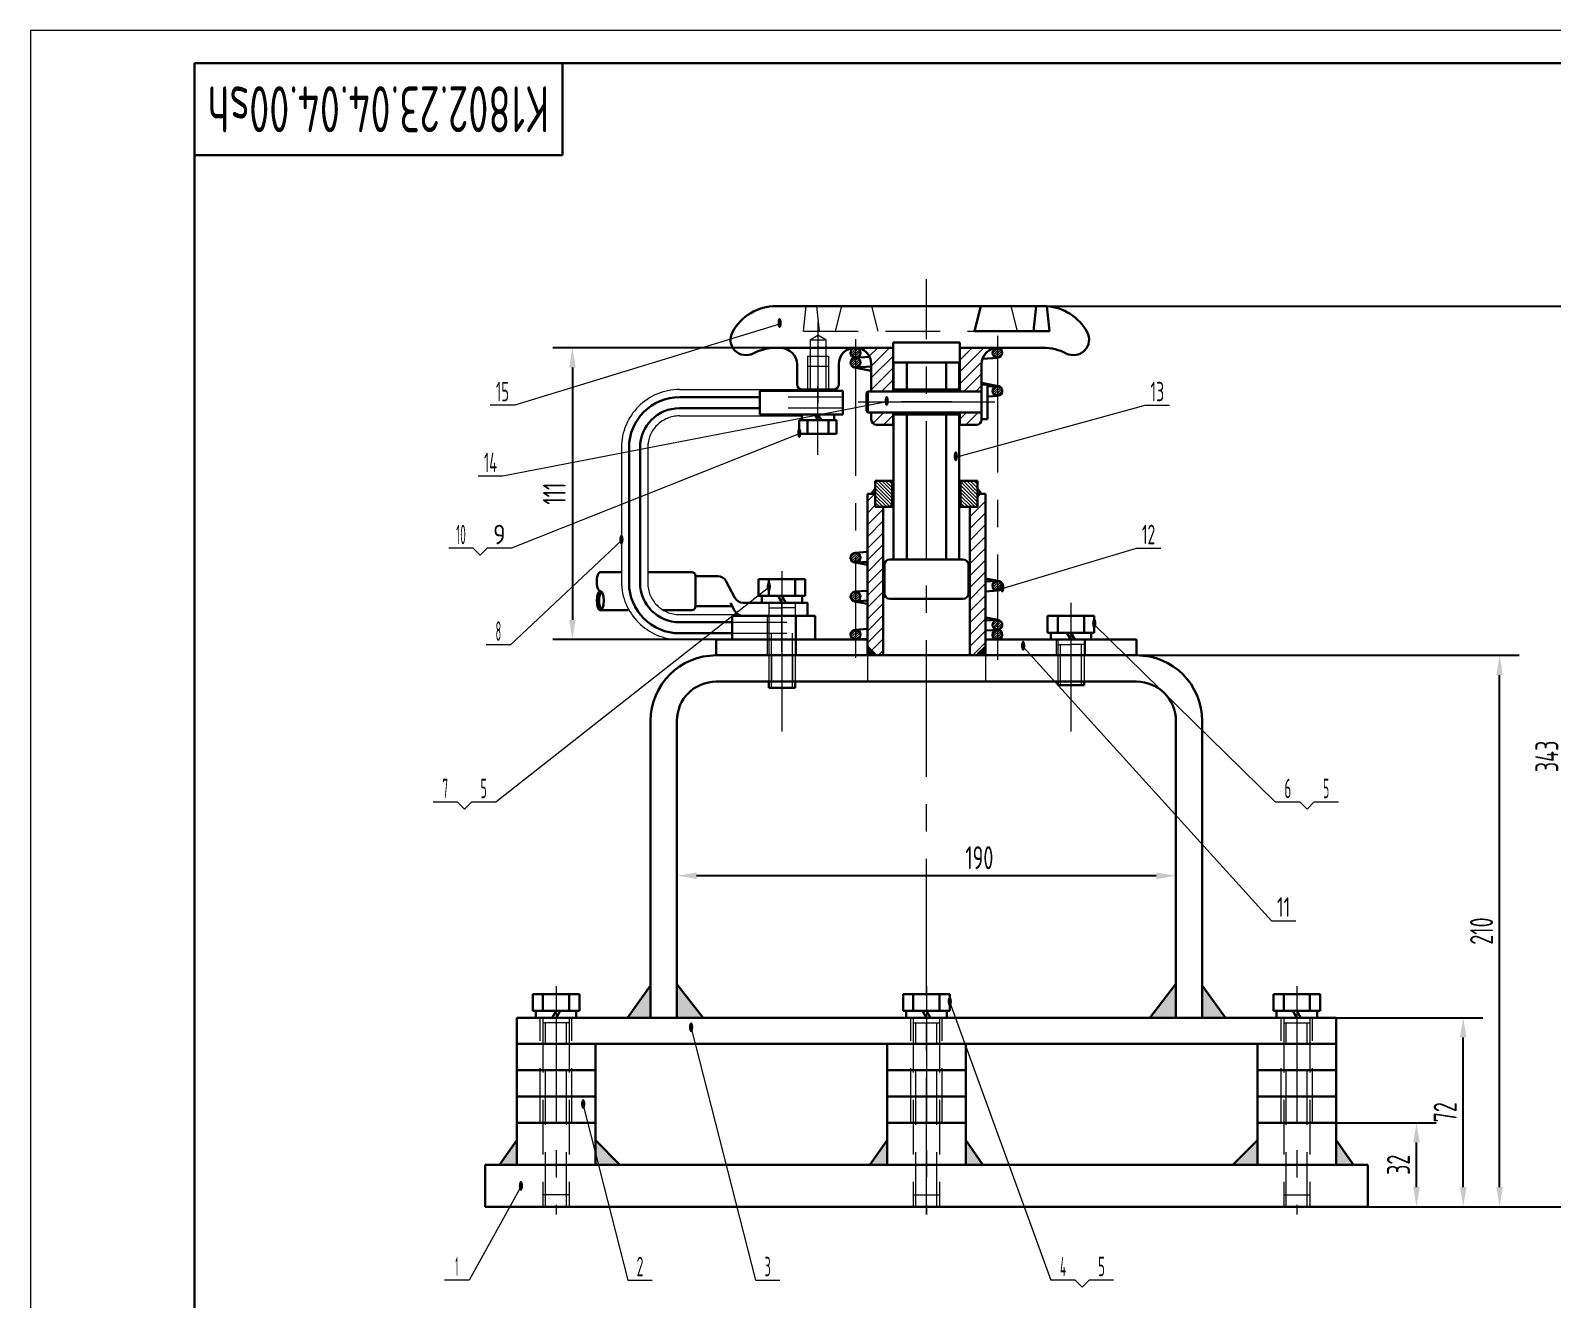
# Model space of a CAD drawing. Header units: millimetres. Extents: x 0 to 1050, y 0 to 742.
# Drawn here: x 0 to 579, y 259 to 742 of the extents above; entities that cross this region are included whole.
import ezdxf
from ezdxf.enums import TextEntityAlignment as Align

# ---------------------------------------------------------------- set-up
doc = ezdxf.new("R2010")
doc.units = ezdxf.units.MM
doc.header["$LTSCALE"] = 25
for name, pattern in [('F', [0.75, 0.5, -0.25]), ('G', [2, 1.25, -0.25, 0.25, -0.25]), ('K', [2.5, 1.25, -0.25, 0.25, -0.25, 0.25, -0.25])]:
    doc.linetypes.add(name, pattern=pattern)
doc.layers.get('0').update_dxf_attribs({"lineweight": 30})
doc.layers.get('Defpoints').update_dxf_attribs({"lineweight": 30})
for name, color, linetype, lineweight in [('01', 7, 'Continuous', 30), ('02', 1, 'Continuous', 13), ('04', 2, 'F', 13), ('05', 4, 'G', 13), ('07', 6, 'K', 13), ('08', 1, 'Continuous', 13), ('11', 3, 'Continuous', 13)]:
    doc.layers.add(name, color=color, linetype=linetype, lineweight=lineweight)
doc.styles.get("Standard").update_dxf_attribs({"font": 'isocp', "width": 0.707, "bigfont": 'intecad.shx'})
doc.dimstyles.new('INTE', dxfattribs={"dimscale": 2.5, "dimtxt": 3.5, "dimasz": 3, "dimexe": 3, "dimexo": 0, "dimgap": 1, "dimtad": 1, "dimdec": 1, "dimdsep": 46, "dimtxsty": 'Standard', "dimcen": 0, "dimclrd": 1, "dimclre": 1, "dimclrt": 3, "dimaunit": 1, "dimadec": 0, "dimazin": 0, "dimtfac": 1, "dimtdec": 1, "dimtmove": 0, "dimatfit": 0, "dimfxl": 0, "dimarcsym": 0})
pattern_1 = [(45, (1407.6968, 81.3202), (-0.4490128, 0.4490128), [])]
pattern_2 = [(45, (1407.6968, 80.9202), (-0.4490128, 0.4490128), [])]

# ---------------------------------------------------------------- blocks, each defined once
blk = doc.blocks.new('*U8')
at = {"layer": '01'}
for p, q in [((-7.7, 2.6), (-7.7, 0)), ((0, 2.6), (-7.7, 2.6)), ((-7.7, 0), (0, 0)), ((0, 0), (-1.5, 2.6)), ((0, 2.6), (1.5, 0)), ((0, 2.6), (7.7, 2.6)), ((7.7, 0), (0, 0)), ((7.7, 2.6), (7.7, 0))]:
    blk.add_line(p, q, dxfattribs=at)
at = {"layer": '05'}
blk.add_line((0, 4.7), (0, -2.1), dxfattribs=at)
blk = doc.blocks.new('*D9')
at = {"layer": '08', "color": 1, "lineweight": -2, "ltscale": 1.666667}
for p, q in [((371.06, 637.53), (591.67, 637.53)), ((584.17, 302.03), (584.17, 630.03)), ((509.1, 294.53), (591.67, 294.53))]:
    blk.add_line(p, q, dxfattribs=at)
at = {"layer": '08', "color": 1, "ltscale": 1.666667}
for points in [[(582.92, 630.03), (585.42, 630.03), (584.17, 637.53)], [(582.92, 302.03), (585.42, 302.03), (584.17, 294.53)]]:
    blk.add_solid(points, dxfattribs=at)
at = {"layer": 'Defpoints', "color": 0, "ltscale": 1.666667}
for p in [(371.06, 637.53), (584.17, 637.53), (509.1, 294.53)]:
    blk.add_point(p, dxfattribs=at)
at = {"layer": '08', "color": 3, "ltscale": 1.666667, "insert": (577.29, 466.03), "char_height": 8.75, "attachment_point": 5, "rotation": 90}
blk.add_mtext('343', dxfattribs=at)
blk = doc.blocks.new('*U1')
at = {"layer": '01'}
for p, q in [((-7.7, 2.6), (-7.7, 0)), ((0, 2.6), (-7.7, 2.6)), ((-7.7, 0), (0, 0)), ((0, 0), (-1.5, 2.6)), ((0, 2.6), (1.5, 0)), ((0, 2.6), (7.7, 2.6)), ((7.7, 0), (0, 0)), ((7.7, 2.6), (7.7, 0))]:
    blk.add_line(p, q, dxfattribs=at)
at = {"layer": '05'}
blk.add_line((0, 4.7), (0, -2.1), dxfattribs=at)
blk = doc.blocks.new('*D12')
at = {"layer": '08', "color": 1, "lineweight": -2, "ltscale": 1.666667}
for p, q in [((497.1, 326.53), (535.17, 326.53)), ((527.67, 302.03), (527.67, 319.03)), ((509.1, 294.53), (535.17, 294.53))]:
    blk.add_line(p, q, dxfattribs=at)
at = {"layer": '08', "color": 1, "ltscale": 1.666667}
for points in [[(526.42, 319.03), (528.92, 319.03), (527.67, 326.53)], [(526.42, 302.03), (528.92, 302.03), (527.67, 294.53)]]:
    blk.add_solid(points, dxfattribs=at)
at = {"layer": 'Defpoints', "color": 0, "ltscale": 1.666667}
for p in [(497.1, 326.53), (527.67, 326.53), (509.1, 294.53)]:
    blk.add_point(p, dxfattribs=at)
at = {"layer": '08', "color": 3, "ltscale": 1.666667, "insert": (520.79, 310.53), "char_height": 8.75, "attachment_point": 5, "rotation": 90}
blk.add_mtext('32', dxfattribs=at)
blk = doc.blocks.new('*D13')
at = {"layer": '08', "color": 1, "lineweight": -2, "ltscale": 1.666667}
for p, q in [((497.1, 366.53), (552.96, 366.53)), ((545.46, 302.03), (545.46, 359.03)), ((509.1, 294.53), (552.96, 294.53))]:
    blk.add_line(p, q, dxfattribs=at)
at = {"layer": '08', "color": 1, "ltscale": 1.666667}
for points in [[(544.21, 359.03), (546.71, 359.03), (545.46, 366.53)], [(544.21, 302.03), (546.71, 302.03), (545.46, 294.53)]]:
    blk.add_solid(points, dxfattribs=at)
at = {"layer": 'Defpoints', "color": 0, "ltscale": 1.666667}
for p in [(497.1, 366.53), (545.46, 366.53), (509.1, 294.53)]:
    blk.add_point(p, dxfattribs=at)
at = {"layer": '08', "color": 3, "ltscale": 1.666667, "insert": (538.58, 330.53), "char_height": 8.75, "attachment_point": 5, "rotation": 90}
blk.add_mtext('72', dxfattribs=at)
blk = doc.blocks.new('*D14')
at = {"layer": '08', "color": 1, "lineweight": -2, "ltscale": 1.666667}
for p, q in [((421.1, 504.53), (566.81, 504.53)), ((559.31, 302.03), (559.31, 497.03)), ((509.1, 294.53), (566.81, 294.53))]:
    blk.add_line(p, q, dxfattribs=at)
at = {"layer": '08', "color": 1, "ltscale": 1.666667}
for points in [[(558.06, 497.03), (560.56, 497.03), (559.31, 504.53)], [(558.06, 302.03), (560.56, 302.03), (559.31, 294.53)]]:
    blk.add_solid(points, dxfattribs=at)
at = {"layer": 'Defpoints', "color": 0, "ltscale": 1.666667}
for p in [(421.1, 504.53), (559.31, 504.53), (509.1, 294.53)]:
    blk.add_point(p, dxfattribs=at)
at = {"layer": '08', "color": 3, "ltscale": 1.666667, "insert": (552.44, 399.53), "char_height": 8.75, "attachment_point": 5, "rotation": 90}
blk.add_mtext('210', dxfattribs=at)
blk = doc.blocks.new('*D16')
at = {"layer": '08', "color": 1, "lineweight": -2, "ltscale": 1.666667}
for p, q in [((246.1, 433.75), (246.1, 413.08)), ((436.1, 433.75), (436.1, 413.08)), ((428.6, 420.58), (253.6, 420.58))]:
    blk.add_line(p, q, dxfattribs=at)
at = {"layer": '08', "color": 1, "ltscale": 1.666667}
for points in [[(253.6, 421.83), (253.6, 419.33), (246.1, 420.58)], [(428.6, 421.83), (428.6, 419.33), (436.1, 420.58)]]:
    blk.add_solid(points, dxfattribs=at)
at = {"layer": 'Defpoints', "color": 0, "ltscale": 1.666667}
for p in [(246.1, 433.75), (436.1, 433.75), (246.1, 420.58)]:
    blk.add_point(p, dxfattribs=at)
at = {"layer": '08', "color": 3, "ltscale": 1.666667, "insert": (361.24, 427.45), "char_height": 8.75, "attachment_point": 5}
blk.add_mtext('190', dxfattribs=at)
blk = doc.blocks.new('*D17')
at = {"layer": '08', "color": 1, "lineweight": -2, "ltscale": 1.666667}
for p, q in [((308.1, 621.63), (198.82, 621.63)), ((206.32, 614.13), (206.32, 518.03)), ((267.1, 510.53), (198.82, 510.53))]:
    blk.add_line(p, q, dxfattribs=at)
at = {"layer": '08', "color": 1, "ltscale": 1.666667}
for points in [[(205.07, 614.13), (207.57, 614.13), (206.32, 621.63)], [(205.07, 518.03), (207.57, 518.03), (206.32, 510.53)]]:
    blk.add_solid(points, dxfattribs=at)
at = {"layer": 'Defpoints', "color": 0, "ltscale": 1.666667}
for p in [(308.1, 621.63), (206.32, 510.53), (267.1, 510.53)]:
    blk.add_point(p, dxfattribs=at)
at = {"layer": '08', "color": 3, "ltscale": 1.666667, "insert": (199.45, 566.08), "char_height": 8.75, "attachment_point": 5, "rotation": 90}
blk.add_mtext('111', dxfattribs=at)
blk = doc.blocks.new('*U30', base_point=(251.96, 168.31))
at = {"layer": '01'}
for p, q in [((251.96, 168.31), (251.96, 182.31)), ((195.96, 168.31), (251.96, 168.31))]:
    blk.add_line(p, q, dxfattribs=at)
blk = doc.blocks.new('*U31')
at = {"layer": '01'}
for points in [[(415, 292), (25, 292)], [(25, 292), (25, 5)]]:
    blk.add_lwpolyline(points, dxfattribs=at)
at = {"layer": '02'}
for points in [[(420, 297), (0, 297)], [(0, 297), (0, 0)]]:
    blk.add_lwpolyline(points, dxfattribs=at)

msp = doc.modelspace()

# ---------------------------------------------------------------- hatches: boundary and pattern name
at = {"layer": '01', "ltscale": 1.666667}
for points in [[(321.6046, 568.0297), (320.1046, 566.0297), (321.6046, 566.0297)], [(360.6046, 568.0297), (362.1046, 566.0297), (360.6046, 566.0297)], [(318.6046, 507.9297), (318.6046, 504.9297), (321.6046, 504.9297)], [(318.6046, 507.9297), (318.6046, 504.9297), (321.6046, 504.9297)], [(363.6046, 507.9297), (363.6046, 504.9297), (360.6046, 504.9297)], [(363.6046, 507.9297), (363.6046, 504.9297), (360.6046, 504.9297)], [(319.5807, 310.5297), (326.1046, 319.8905), (326.1046, 310.5297)], [(362.6286, 310.5297), (356.1046, 319.8905), (356.1046, 310.5297)]]:
    msp.add_hatch(color=256, dxfattribs=at).paths.add_polyline_path(points)
h = msp.add_hatch(color=256, dxfattribs=at)
h.paths.add_polyline_path([(246.1046, 379.2489), (246.1046, 366.5297), (256.0553, 366.5297)])
h.paths.add_polyline_path([(236.1046, 378.7341), (227.3071, 366.5297), (236.1046, 366.5297)])
h = msp.add_hatch(color=256, dxfattribs=at)
h.paths.add_polyline_path([(426.154, 366.5297), (436.1046, 366.5297), (436.1046, 379.3723)])
h.paths.add_polyline_path([(446.1046, 366.5297), (454.9022, 366.5297), (446.1046, 378.7341)])
h = msp.add_hatch(color=256, dxfattribs=at)
h.paths.add_polyline_path([(215.1046, 319.8905), (215.1046, 310.5297), (224.4384, 310.5297)])
h.paths.add_polyline_path([(178.5807, 310.5297), (185.1046, 310.5297), (185.1046, 319.8905)])
h = msp.add_hatch(color=256, dxfattribs=at)
h.paths.add_polyline_path([(457.7708, 310.5297), (467.1046, 310.5297), (467.1046, 319.8905)])
h.paths.add_polyline_path([(497.1046, 319.8905), (497.1046, 310.5297), (503.6286, 310.5297)])
at = {"layer": '02', "linetype": 'Continuous', "ltscale": 1.666667}
h = msp.add_hatch(dxfattribs=at)
h.set_pattern_fill('LINE', color=1, scale=0.2, angle=45, style=0)
h.set_pattern_definition(pattern_1)
h.paths.add_polyline_path([(314.1046, 617.8742), (314.4187, 617.8961, 0.86790732), (314.3195, 621.6174, 0.00870935), (314.1046, 621.6272)])
h.paths.add_polyline_path([(314.0505, 617.8705), (314.1046, 617.8742), (314.1046, 621.6272, 0.00251981), (314.0424, 621.6286, 0.96951067)])
h = msp.add_hatch(dxfattribs=at)
h.set_pattern_fill('LINE', color=1, angle=45, style=0)
h.set_pattern_definition([(45, (1407.6968, 81.3202), (-2.245064, 2.245064), [])])
h.paths.add_polyline_path([(328.4046, 621.6297), (314.1046, 621.6297, -0.0286448), (314.3195, 621.6174, -0.39582722), (320.1046, 615.4547), (320.1046, 605.0427), (328.4046, 605.0427)])
h.paths.add_polyline_path([(328.4046, 592.3297), (328.4046, 597.0167), (320.1046, 597.0167), (320.1046, 594.3297, 0.41421356), (322.1046, 592.3297)])
h.paths.add_polyline_path([(360.1046, 592.3297, 0.42517388), (362.1032, 594.4042), (362.1046, 594.4042), (362.1046, 597.0167), (353.8046, 597.0167), (353.8046, 592.3297)])
h.paths.add_polyline_path([(362.1046, 615.4547, -0.39582722), (367.8898, 621.6174, -0.0286448), (368.1046, 621.6297), (353.8046, 621.6297), (353.8046, 605.0427), (362.1046, 605.0427)])
at = {"layer": '02', "ltscale": 1.666667}
h = msp.add_hatch(dxfattribs=at)
h.set_pattern_fill('LINE', color=256, scale=0.2, angle=45, style=0)
h.set_pattern_definition(pattern_1)
h.paths.add_polyline_path([(368.1046, 621.6272, 0.00870935), (367.8898, 621.6174, 0.94430575), (368.1046, 617.8697)])
h.paths.add_polyline_path([(368.1669, 621.6286, 0.00251981), (368.1046, 621.6272), (368.1046, 617.8697, 0.98358406)])
at = {"layer": '02', "linetype": 'Continuous', "ltscale": 1.666667}
h = msp.add_hatch(dxfattribs=at)
h.set_pattern_fill('LINE', color=1, scale=0.2, angle=45, style=0)
h.set_pattern_definition(pattern_1)
h.paths.add_polyline_path([(314.1046, 617.8697), (314.1046, 614.1097, 0.01738111), (314.2352, 614.1142, 0.96583167)])
h.paths.add_polyline_path([(314.1046, 617.8697, 1), (314.1046, 614.1097)])
at = {"layer": '02', "ltscale": 1.666667}
h = msp.add_hatch(dxfattribs=at)
h.set_pattern_fill('LINE', color=256, scale=0.2, angle=45, style=0)
h.set_pattern_definition(pattern_1)
h.paths.add_polyline_path([(368.1046, 607.1297, 0.01922366), (367.9602, 607.1241, 0.96227783), (368.1046, 603.3697)])
h.paths.add_polyline_path([(368.1046, 607.1297), (368.1046, 603.3697, 0.01922366), (368.249, 603.3752, 0.96227783)])
at = {"layer": '02', "linetype": 'Continuous', "ltscale": 1.666667}
h = msp.add_hatch(dxfattribs=at)
h.set_pattern_fill('LINE', color=1, scale=0.3, angle=135, style=0)
h.set_pattern_definition([(135, (1376.8604, 81.3202), (-0.6735192, -0.6735192), [])])
h.paths.add_polyline_path([(354.1046, 562.0297), (355.1046, 561.0297), (360.6046, 561.0297), (360.6046, 571.0297), (355.1046, 571.0297), (354.1046, 570.0297)])
h.paths.add_polyline_path([(327.1046, 561.0297), (328.1046, 562.0297), (328.1046, 571.0297), (321.6046, 571.0297), (321.6046, 561.0297)])
h = msp.add_hatch(dxfattribs=at)
h.set_pattern_fill('LINE', color=1, angle=45, style=0)
h.set_pattern_definition([(45, (1376.8604, 81.3202), (-2.245064, 2.245064), [])])
h.paths.add_polyline_path([(361.75, 505.9102), (364.5946, 505.9102), (364.5946, 509.6025), (361.75, 509.6025)], flags=9)
h.paths.add_polyline_path([(363.6046, 566.0297), (360.6046, 566.0297), (360.6046, 561.0297), (357.6046, 561.0297), (357.6046, 504.9297), (360.6046, 504.9297), (363.6046, 507.9297)])
h.paths.add_polyline_path([(321.6046, 566.0297), (318.6046, 566.0297), (318.6046, 507.9297), (321.6046, 504.9297), (324.6046, 504.9297), (324.6046, 561.0297), (321.6046, 561.0297)])
at = {"layer": '02', "ltscale": 1.666667}
h = msp.add_hatch(dxfattribs=at)
h.set_pattern_fill('LINE', color=256, scale=0.2, angle=45, style=0)
h.set_pattern_definition(pattern_2)
h.paths.add_polyline_path([(314.1046, 543.616, 0.01922366), (313.9602, 543.6105, 0.78902571), (313.3853, 539.9991), (314.1046, 539.856)])
h.paths.add_polyline_path([(314.1046, 543.616), (314.1046, 539.856, 0.01922366), (314.249, 539.8616, 0.96227783)])
h = msp.add_hatch(dxfattribs=at)
h.set_pattern_fill('LINE', color=256, scale=0.2, angle=45, style=0)
h.set_pattern_definition(pattern_2)
h.paths.add_polyline_path([(314.1046, 528.7897, 0.01922366), (313.9602, 528.7841, 0.96227783), (314.1046, 525.0297)])
h.paths.add_polyline_path([(314.1046, 528.7897), (314.1046, 525.0297, 0.01922366), (314.249, 525.0352, 0.96227783)])
h = msp.add_hatch(dxfattribs=at)
h.set_pattern_fill('LINE', color=256, scale=0.2, angle=45, style=0)
h.set_pattern_definition(pattern_2)
h.paths.add_polyline_path([(368.1046, 532.9497, 0.41421356), (366.2246, 531.0697), (368.1046, 531.0697)])
h.paths.add_polyline_path([(368.1046, 531.0697), (366.2246, 531.0697, 0.41421356), (368.1046, 529.1897)])
h.paths.add_polyline_path([(368.1046, 532.9497), (368.1046, 531.0697), (369.9846, 531.0697, 0.41421356)])
h.paths.add_polyline_path([(369.9846, 531.0697), (368.1046, 531.0697), (368.1046, 529.1897, 0.41421356)], flags=16)
h.paths.add_polyline_path([(367.829, 527.8075), (370.6736, 527.8075), (370.6736, 531.4998), (367.829, 531.4998)], flags=9)
h = msp.add_hatch(dxfattribs=at)
h.set_pattern_fill('LINE', color=256, scale=0.2, angle=45, style=0)
h.set_pattern_definition(pattern_2)
h.paths.add_polyline_path([(368.1046, 518.0497, 0.01738111), (367.974, 518.0451, 0.96583167), (368.1046, 514.2897)])
h.paths.add_polyline_path([(368.1046, 518.0497), (368.1046, 514.2897, 1)])
h = msp.add_hatch(dxfattribs=at)
h.set_pattern_fill('LINE', color=256, scale=0.2, angle=45, style=0)
h.set_pattern_definition(pattern_2)
h.paths.add_polyline_path([(314.1046, 514.2897), (314.1046, 510.5297, 1)])
h.paths.add_polyline_path([(314.1046, 514.2897, 1), (314.1046, 510.5297)])
h = msp.add_hatch(dxfattribs=at)
h.set_pattern_fill('LINE', color=256, scale=0.2, angle=45, style=0)
h.set_pattern_definition(pattern_2)
h.paths.add_polyline_path([(368.1046, 514.2851), (367.7906, 514.2633, 0.91940959), (368.1046, 510.5297)])
h.paths.add_polyline_path([(368.1588, 514.2889), (368.1046, 514.2851), (368.1046, 510.5297, 0.98569536)])

# ---------------------------------------------------------------- linework, layer by layer
at = {"ltscale": 1.666667}
for p, q in [((381.8308, 627.9997), (382.8272, 637.5297)), ((387.9373, 627.9997), (386.941, 637.5297)), ((314.1046, 621.6297), (328.4046, 621.6297)), ((368.0393, 621.6297), (368.1046, 621.6297)), ((319.4379, 618.2456), (313.974, 617.8651)), ((320.1046, 614.5229), (314.2352, 614.1142)), ((353.6046, 616.0297), (328.6046, 616.0297)), ((368.2352, 617.8742), (362.4431, 617.4709)), ((320.1046, 612.8795), (313.7379, 614.1458)), ((247.094, 602.8297), (277.6346, 602.8297)), ((309.3346, 605.2297), (277.6346, 605.2297)), ((368.4714, 607.0936), (362.1046, 608.3598)), ((367.9602, 607.1241), (364.3854, 606.8487)), ((368.249, 603.3752), (364.3854, 603.0776)), ((277.6346, 598.6297), (247.094, 598.6297)), ((309.3346, 596.2297), (277.6346, 596.2297)), ((227.894, 532.1297), (227.894, 583.6297)), ((232.094, 532.1297), (232.094, 583.6297)), ((321.6046, 571.0297), (328.6046, 571.0297)), ((360.6046, 571.0297), (353.6046, 571.0297)), ((318.6046, 566.0297), (321.6046, 566.0297)), ((363.6046, 566.0297), (360.6046, 566.0297)), ((321.6046, 561.0297), (328.6046, 561.0297)), ((360.6046, 561.0297), (353.6046, 561.0297)), ((313.3712, 540.0019), (318.6046, 538.961)), ((313.9602, 543.6105), (318.6046, 543.9683)), ((314.249, 539.8616), (318.6046, 540.1971)), ((224.994, 536.2313), (216.9484, 536.2313)), ((251.7758, 536.2313), (234.994, 536.2313)), ((253.1758, 523.1251), (253.1758, 534.8313)), ((261.6433, 534.6913), (253.1758, 534.6913)), ((363.6046, 533.8447), (368.1046, 532.9497)), ((268.21, 526.3717), (264.7257, 532.8493)), ((313.9602, 528.7841), (318.6046, 529.1419)), ((363.6046, 532.6086), (367.9602, 532.9441)), ((363.6046, 528.8374), (368.249, 529.1952)), ((227.5965, 521.7251), (216.9484, 521.7251)), ((240.9171, 521.7251), (251.7758, 521.7251)), ((267.1915, 523.2651), (253.1758, 523.2651)), ((268.21, 521.3717), (266.5475, 524.4625)), ((271.2924, 524.5297), (295.8829, 524.5297)), ((295.8829, 524.5297), (295.8829, 519.5297)), ((313.7379, 525.0658), (318.6046, 524.0979)), ((314.249, 525.0352), (318.6046, 525.3708)), ((267.1046, 517.1297), (247.094, 517.1297)), ((267.1046, 519.5297), (298.8046, 519.5297)), ((363.6046, 518.9815), (368.4714, 518.0136)), ((363.6046, 517.7409), (367.974, 518.0451)), ((267.1046, 512.9297), (247.094, 512.9297)), ((261.1046, 504.5297), (261.1046, 510.5297)), ((318.6046, 510.5297), (261.1046, 510.5297)), ((313.974, 514.2851), (318.6046, 514.6076)), ((314.2352, 510.5342), (318.6046, 510.8385)), ((363.6046, 513.9718), (368.2352, 514.2942)), ((363.6046, 510.5297), (421.1046, 510.5297)), ((421.1046, 504.5297), (421.1046, 510.5297)), ((341.1046, 504.5297), (261.1046, 504.5297)), ((341.1046, 504.5297), (421.1046, 504.5297)), ((341.1046, 494.5297), (261.1046, 494.5297)), ((341.1046, 494.5297), (421.1046, 494.5297)), ((185.1046, 366.5297), (185.1046, 310.5297)), ((341.1046, 366.5297), (185.1046, 366.5297)), ((341.1046, 366.5297), (497.1046, 366.5297)), ((497.1046, 366.5297), (497.1046, 310.5297)), ((341.1046, 356.5297), (185.1046, 356.5297)), ((215.1046, 356.5297), (215.1046, 310.5297)), ((326.1046, 356.5297), (326.1046, 310.5297)), ((341.1046, 356.5297), (497.1046, 356.5297)), ((356.1046, 356.5297), (356.1046, 310.5297)), ((467.1046, 356.5297), (467.1046, 310.5297)), ((215.1046, 346.5297), (185.1046, 346.5297)), ((341.1046, 346.5297), (326.1046, 346.5297)), ((341.1046, 346.5297), (356.1046, 346.5297)), ((467.1046, 346.5297), (497.1046, 346.5297)), ((215.1046, 336.5297), (185.1046, 336.5297)), ((341.1046, 336.5297), (326.1046, 336.5297)), ((341.1046, 336.5297), (356.1046, 336.5297)), ((467.1046, 336.5297), (497.1046, 336.5297)), ((215.1046, 326.5297), (185.1046, 326.5297)), ((341.1046, 326.5297), (326.1046, 326.5297)), ((341.1046, 326.5297), (356.1046, 326.5297)), ((467.1046, 326.5297), (497.1046, 326.5297)), ((173.1046, 310.5297), (173.1046, 294.5297)), ((341.1046, 310.5297), (173.1046, 310.5297)), ((341.1046, 310.5297), (509.1046, 310.5297)), ((509.1046, 310.5297), (509.1046, 294.5297)), ((173.1046, 294.5297), (341.1046, 294.5297)), ((509.1046, 294.5297), (341.1046, 294.5297))]:
    msp.add_line(p, q, dxfattribs=at)
for centre, radius, start, end in [((314.1046, 619.7497), 1.88, 90, 268.3490291), ((368.1046, 619.7497), 1.88, 270, 90), ((314.1046, 615.9897), 1.88, 90, 273.9830552), ((247.094, 583.6297), 19.2, 90, 180), ((368.1046, 605.2497), 1.88, 274.4051963, 94.4051963), ((368.1046, 605.2497), 1.88, 274.4051963, 94.4051963), ((247.094, 583.6297), 15, 90, 180), ((251.7758, 534.8313), 1.4, 360, 90), ((261.6433, 531.1913), 3.5, 28.2758949, 90), ((247.094, 532.1297), 19.2, 180, 270), ((247.094, 532.1297), 15, 180, 270), ((368.1046, 531.0697), 1.88, 270, 90), ((251.7758, 523.1251), 1.4, 270, 360), ((271.2924, 528.0297), 3.5, 208.2758949, 270), ((271.2924, 523.0297), 3.5, 208.2758949, 270), ((368.1046, 516.1697), 1.88, 270, 93.9830552), ((368.1046, 512.4097), 1.88, 270, 88.3490291)]:
    msp.add_arc(centre, radius, start, end, dxfattribs=at)
msp.add_ellipse((216.9484, 532.6048), major_axis=(0, -3.6266), ratio=0.37104806, start_param=3.14159265, end_param=6.28318531, dxfattribs=at)
at = {"ltscale": 1.666667, "extrusion": (0, 0, -1)}
msp.add_ellipse((216.9484, 525.3516), major_axis=(0, -3.6266), ratio=0.37104806, dxfattribs=at)
msp.add_ellipse((217.8422, 525.3516), major_axis=(0, 3.6266), ratio=0.37104806, start_param=3.48016988, end_param=5.94460808, dxfattribs=at)
at = {"layer": '01', "ltscale": 1.666667}
for p, q in [((283.9046, 637.5297), (386.941, 637.5297)), ((359.4536, 627.9997), (361.865, 637.5297)), ((359.4536, 627.9997), (387.9373, 627.9997)), ((283.9046, 621.6297), (328.4046, 621.6297)), ((328.4046, 623.6297), (353.8046, 623.6297)), ((353.8046, 621.6297), (385.6046, 621.6297)), ((291.8546, 615.2297), (291.8546, 607.7297)), ((307.7546, 615.4547), (307.7546, 607.7297)), ((320.1046, 605.0427), (320.1046, 615.4547)), ((333.6046, 605.7797), (333.6046, 616.0297)), ((348.6046, 605.7797), (348.6046, 616.0297)), ((362.1046, 594.3297), (362.1046, 615.4547)), ((277.6346, 596.2297), (277.6346, 605.2297)), ((293.8546, 605.7297), (305.7546, 605.7297)), ((309.3346, 596.2297), (309.3346, 605.2297)), ((318.3249, 604.5427), (318.8249, 605.0427)), ((318.3249, 604.5427), (318.3249, 597.5167)), ((320.1046, 605.0427), (318.8249, 605.0427)), ((318.8249, 605.0427), (318.8249, 597.0167)), ((362.1046, 607.6551), (364.3854, 607.6551)), ((364.3854, 607.6551), (364.3854, 601.0297)), ((318.3249, 597.5167), (318.8249, 597.0167)), ((318.8249, 597.0167), (320.1046, 597.0167)), ((320.1046, 594.3297), (320.1046, 597.0167)), ((364.3854, 594.4042), (364.3854, 601.0297)), ((292.7046, 588.8297), (292.7046, 594.1297)), ((306.9046, 594.1297), (292.7046, 594.1297)), ((293.6546, 594.1297), (293.6546, 596.2297)), ((295.8046, 594.1297), (295.8046, 588.8297)), ((299.8046, 594.1297), (298.5922, 596.2297)), ((299.8046, 596.2297), (301.0171, 594.1297)), ((303.8046, 594.1297), (303.8046, 588.8297)), ((305.9546, 594.1297), (305.9546, 596.2297)), ((306.9046, 588.8297), (306.9046, 594.1297)), ((322.1046, 592.3297), (328.4046, 592.3297)), ((333.6046, 541.0297), (333.6046, 596.2797)), ((348.6046, 541.0297), (348.6046, 596.2797)), ((360.1046, 592.3297), (353.8046, 592.3297)), ((362.1046, 594.4042), (364.3854, 594.4042)), ((299.8046, 588.8297), (292.7046, 588.8297)), ((299.8046, 588.8297), (306.9046, 588.8297)), ((321.6046, 568.0297), (320.1046, 566.0297)), ((321.6046, 561.0297), (321.6046, 571.0297)), ((328.1046, 570.0297), (328.6046, 570.0297)), ((354.1046, 570.0297), (353.6046, 570.0297)), ((360.6046, 561.0297), (360.6046, 571.0297)), ((360.6046, 568.0297), (362.1046, 566.0297)), ((328.1046, 562.0297), (328.6046, 562.0297)), ((354.1046, 562.0297), (353.6046, 562.0297)), ((318.6046, 550.2144), (318.6046, 504.9297)), ((363.6046, 550.2144), (363.6046, 504.9297)), ((286.1046, 533.5297), (277.2196, 533.5297)), ((277.2196, 533.5297), (277.2196, 527.1297)), ((281.1046, 527.1297), (281.1046, 533.5297)), ((286.1046, 533.5297), (294.9896, 533.5297)), ((291.1046, 527.1297), (291.1046, 533.5297)), ((294.9896, 533.5297), (294.9896, 527.1297)), ((277.2196, 527.1297), (286.1046, 527.1297)), ((294.9896, 527.1297), (286.1046, 527.1297)), ((267.1046, 510.5297), (267.1046, 519.5297)), ((298.8046, 510.5297), (298.8046, 519.5297)), ((387.2196, 519.5297), (387.2196, 513.1297)), ((387.2196, 519.5297), (404.9896, 519.5297)), ((391.1046, 513.1297), (391.1046, 519.5297)), ((401.1046, 513.1297), (401.1046, 519.5297)), ((404.9896, 519.5297), (404.9896, 513.1297)), ((404.9896, 513.1297), (387.2196, 513.1297)), ((388.4046, 513.1297), (388.4046, 510.5297)), ((396.1046, 510.5297), (394.6035, 513.1297)), ((396.1046, 513.1297), (397.6057, 510.5297)), ((403.8046, 513.1297), (403.8046, 510.5297)), ((318.6046, 507.9297), (322.0046, 504.5297)), ((318.6046, 507.9297), (321.6046, 504.9297)), ((363.6046, 507.9297), (360.6046, 504.9297)), ((363.6046, 507.9297), (360.6046, 504.9297)), ((236.1046, 378.7341), (227.3071, 366.5297)), ((246.1046, 379.2489), (256.0553, 366.5297)), ((436.1046, 379.3723), (426.154, 366.5297)), ((446.1046, 378.7341), (454.9022, 366.5297)), ((191.2196, 375.5297), (208.9896, 375.5297)), ((191.2196, 375.5297), (191.2196, 369.1297)), ((195.1046, 369.1297), (195.1046, 375.5297)), ((205.1046, 369.1297), (205.1046, 375.5297)), ((208.9896, 375.5297), (208.9896, 369.1297)), ((349.9896, 375.5297), (332.2196, 375.5297)), ((332.2196, 375.5297), (332.2196, 369.1297)), ((336.1046, 369.1297), (336.1046, 375.5297)), ((346.1046, 369.1297), (346.1046, 375.5297)), ((349.9896, 375.5297), (349.9896, 369.1297)), ((490.9896, 375.5297), (473.2196, 375.5297)), ((473.2196, 375.5297), (473.2196, 369.1297)), ((477.1046, 369.1297), (477.1046, 375.5297)), ((487.1046, 369.1297), (487.1046, 375.5297)), ((490.9896, 375.5297), (490.9896, 369.1297)), ((208.9896, 369.1297), (191.2196, 369.1297)), ((332.2196, 369.1297), (349.9896, 369.1297)), ((473.2196, 369.1297), (490.9896, 369.1297)), ((185.1046, 319.8905), (178.5807, 310.5297)), ((215.1046, 319.8905), (224.4384, 310.5297)), ((326.1046, 319.8905), (319.5807, 310.5297)), ((356.1046, 319.8905), (362.6286, 310.5297)), ((467.1046, 319.8905), (457.7708, 310.5297)), ((497.1046, 319.8905), (503.6286, 310.5297))]:
    msp.add_line(p, q, dxfattribs=at)
at = {"layer": '01', "color": 7, "linetype": 'Continuous', "ltscale": 1.666667}
for p, q in [((328.4046, 605.0427), (328.4046, 623.6297)), ((353.8046, 605.0427), (353.8046, 623.6297)), ((328.6046, 605.0427), (328.6046, 616.0297)), ((353.6046, 605.0427), (353.6046, 616.0297)), ((353.8046, 605.0427), (320.1046, 605.0427)), ((341.1046, 605.7797), (328.6046, 605.7797)), ((353.6046, 605.7797), (341.1046, 605.7797)), ((362.1046, 605.0427), (353.8046, 605.0427)), ((353.8046, 597.0167), (320.1046, 597.0167)), ((328.4046, 592.3297), (328.4046, 597.0167)), ((328.6046, 541.0297), (328.6046, 597.0167)), ((353.6046, 541.0297), (353.6046, 597.0167)), ((353.8046, 592.3297), (353.8046, 597.0167)), ((362.1046, 597.0167), (353.8046, 597.0167)), ((341.1046, 596.2797), (328.6046, 596.2797)), ((353.6046, 596.2797), (341.1046, 596.2797)), ((328.1046, 570.0297), (327.1046, 571.0297)), ((328.1046, 562.0297), (328.1046, 570.0297)), ((354.1046, 570.0297), (355.1046, 571.0297)), ((354.1046, 562.0297), (354.1046, 570.0297)), ((318.6046, 536.0297), (318.6046, 566.0297)), ((363.6046, 536.0297), (363.6046, 566.0297)), ((324.6046, 504.5297), (324.6046, 561.0297)), ((327.1046, 561.0297), (328.1046, 562.0297)), ((355.1046, 561.0297), (354.1046, 562.0297)), ((357.6046, 504.5297), (357.6046, 561.0297)), ((325.1046, 528.0297), (325.1046, 539.0297)), ((327.1046, 541.0297), (341.1046, 541.0297)), ((355.1046, 541.0297), (341.1046, 541.0297)), ((357.1046, 528.0297), (357.1046, 539.0297)), ((327.1046, 526.0297), (341.1046, 526.0297)), ((355.1046, 526.0297), (341.1046, 526.0297)), ((281.1046, 494.5297), (281.1046, 492.1297)), ((291.1046, 494.5297), (291.1046, 492.1297)), ((391.1046, 494.5297), (391.1046, 493.1297)), ((391.1046, 493.1297), (396.1046, 493.1297)), ((401.1046, 493.1297), (396.1046, 493.1297)), ((401.1046, 494.5297), (401.1046, 493.1297)), ((281.1046, 492.1297), (286.1046, 492.1297)), ((291.1046, 492.1297), (286.1046, 492.1297)), ((236.1046, 479.5297), (236.1046, 366.5297)), ((246.1046, 479.5297), (246.1046, 366.5297)), ((436.1046, 479.5297), (436.1046, 366.5297)), ((446.1046, 479.5297), (446.1046, 366.5297))]:
    msp.add_line(p, q, dxfattribs=at)
at = {"layer": '01', "ltscale": 1.666667}
for centre, radius, start, end in [((283.9046, 618.5297), 19, 90, 151.3335331), ((385.6046, 618.5297), 19, 28.6664669, 85.9518033), ((272.4512, 624.7915), 5.9465, 151.3335331, 297.3303236), ((397.0581, 624.7915), 5.9465, 242.6696764, 28.6664669), ((283.9046, 602.6297), 19, 90, 117.3303236), ((285.4546, 615.2297), 6.4, 0, 90), ((313.9296, 615.4547), 6.175, 0, 180), ((368.2796, 615.4547), 6.175, 90, 180), ((385.6046, 602.6297), 19, 62.6696764, 90), ((293.8546, 607.7297), 2, 180, 270), ((305.7546, 607.7297), 2, 270, 0), ((322.1046, 594.3297), 2, 180, 270), ((360.1046, 594.3297), 2, 270, 0)]:
    msp.add_arc(centre, radius, start, end, dxfattribs=at)
at = {"layer": '01', "color": 7, "linetype": 'Continuous', "ltscale": 1.666667}
for centre, radius, start, end in [((314.1046, 619.7497), 1.88, 271.6509709, 90), ((368.1046, 619.7497), 1.88, 90, 270), ((314.1046, 615.9897), 1.88, 273.9830552, 90), ((368.1046, 605.2497), 1.88, 94.4051963, 274.4051963), ((314.1046, 541.736), 1.88, 94.4051963, 274.4051963), ((314.1046, 541.736), 1.88, 274.4051963, 94.4051963), ((327.1046, 539.0297), 2, 90, 180), ((355.1046, 539.0297), 2, 0, 90), ((314.1046, 526.9097), 1.88, 94.4051963, 274.4051963), ((314.1046, 526.9097), 1.88, 274.4051963, 94.4051963), ((327.1046, 528.0297), 2, 180, 270), ((355.1046, 528.0297), 2, 270, 0), ((368.1046, 531.0697), 1.88, 90, 270), ((368.1046, 516.1697), 1.88, 91.6509709, 270), ((314.1046, 512.4097), 1.88, 90, 270), ((314.1046, 512.4097), 1.88, 270, 90), ((368.1046, 512.4097), 1.88, 91.6509709, 270), ((261.1046, 479.5297), 25, 90, 180), ((421.1046, 479.5297), 25, 0, 90), ((261.1046, 479.5297), 15, 90, 180), ((421.1046, 479.5297), 15, 0, 90)]:
    msp.add_arc(centre, radius, start, end, dxfattribs=at)
at = {"layer": '02', "ltscale": 1.666667}
for p, q in [((285.2092, 630.7032), (184.3488, 599.7552)), ((184.3488, 599.7552), (175.0488, 599.7552)), ((325.9781, 601.0297), (179.7938, 572.7706)), ((352.2755, 579.9657), (424.3353, 599.7552)), ((424.3353, 599.7552), (433.6353, 599.7552)), ((292.7046, 588.8297), (183.1615, 545.3296)), ((179.7938, 572.7706), (170.4938, 572.7706)), ((168.5582, 545.3296), (159.2582, 545.3296)), ((171.2099, 542.678), (168.5582, 545.3296)), ((173.8615, 545.3296), (171.2099, 542.678)), ((183.1615, 545.3296), (173.8615, 545.3296)), ((224.994, 548.2223), (182.7899, 508.5756)), ((369.9846, 529.9789), (421.0229, 545.3296)), ((421.0229, 545.3296), (430.3229, 545.3296)), ((281.1046, 530.3297), (177.1948, 448.6323)), ((404.9896, 516.3297), (474.032, 448.6323)), ((182.7899, 508.5756), (173.4899, 508.5756)), ((377.916, 507.7911), (472.4164, 403.4805)), ((162.5915, 448.6323), (153.2915, 448.6323)), ((165.2431, 445.9806), (162.5915, 448.6323)), ((167.8948, 448.6323), (165.2431, 445.9806)), ((177.1948, 448.6323), (167.8948, 448.6323)), ((483.332, 448.6323), (474.032, 448.6323)), ((485.9837, 445.9806), (483.332, 448.6323)), ((488.6353, 448.6323), (485.9837, 445.9806)), ((497.9353, 448.6323), (488.6353, 448.6323)), ((472.4164, 403.4805), (481.7164, 403.4805)), ((349.9896, 372.3297), (388.4667, 266.563)), ((251.5173, 362.5013), (276.0135, 266.563)), ((210.427, 333.2855), (227.4163, 266.563)), ((186.7211, 302.0957), (166.9662, 266.563)), ((166.9662, 266.563), (157.6662, 266.563)), ((227.4163, 266.563), (236.7163, 266.563)), ((276.0135, 266.563), (285.3135, 266.563)), ((397.7667, 266.563), (388.4667, 266.563)), ((400.4183, 263.9114), (397.7667, 266.563)), ((403.07, 266.563), (400.4183, 263.9114)), ((412.37, 266.563), (403.07, 266.563))]:
    msp.add_line(p, q, dxfattribs=at)
at = {"layer": '04', "color": 2, "linetype": 'F', "ltscale": 1.666667}
for p, q in [((294.272, 627.9997), (295.2683, 637.5297)), ((300.3784, 627.9997), (299.3821, 637.5297)), ((306.4206, 627.9997), (308.8319, 637.5297)), ((322.7557, 627.9997), (320.3443, 637.5297)), ((375.7887, 627.9997), (373.3773, 637.5297)), ((294.272, 627.9997), (359.4536, 627.9997)), ((296.8046, 624.7297), (299.8046, 626.4617)), ((302.8046, 624.7297), (299.8046, 626.4617)), ((296.8046, 624.7297), (302.8046, 624.7297)), ((296.8046, 624.7297), (296.8046, 605.7297)), ((302.8046, 624.7297), (302.8046, 605.7297)), ((295.8046, 618.4297), (303.8046, 618.4297)), ((295.8046, 618.4297), (295.8046, 605.7297)), ((303.8046, 618.4297), (303.8046, 605.7297)), ((281.1046, 524.5297), (281.1046, 494.5297)), ((281.1046, 522.6297), (286.1046, 522.6297)), ((282.1046, 492.1297), (282.1046, 522.6297)), ((286.1046, 505.8552), (286.1046, 524.0005)), ((291.1046, 522.6297), (286.1046, 522.6297)), ((290.1046, 492.1297), (290.1046, 522.6297)), ((291.1046, 524.5297), (291.1046, 494.5297)), ((280.5546, 504.5297), (280.5546, 519.5297)), ((291.6546, 504.5297), (291.6546, 519.5297)), ((390.6046, 504.5297), (390.6046, 510.5297)), ((391.1046, 510.5297), (391.1046, 494.5297)), ((401.1046, 510.5297), (401.1046, 494.5297)), ((401.6046, 504.5297), (401.6046, 510.5297)), ((281.1046, 504.5297), (281.1046, 494.5297)), ((282.1046, 504.5297), (282.1046, 494.5297)), ((290.1046, 504.5297), (290.1046, 494.5297)), ((291.1046, 504.5297), (291.1046, 494.5297)), ((391.1046, 508.6297), (396.1046, 508.6297)), ((392.1046, 494.5297), (392.1046, 508.6297)), ((401.1046, 508.6297), (396.1046, 508.6297)), ((400.1046, 494.5297), (400.1046, 508.6297)), ((392.1046, 493.1297), (392.1046, 494.5297)), ((400.1046, 493.1297), (400.1046, 494.5297)), ((194.1046, 326.5297), (194.1046, 366.5297)), ((195.1046, 366.5297), (195.1046, 294.5297)), ((205.1046, 366.5297), (205.1046, 294.5297)), ((206.1046, 326.5297), (206.1046, 366.5297)), ((335.1046, 326.5297), (335.1046, 366.5297)), ((336.1046, 366.5297), (336.1046, 294.5297)), ((346.1046, 366.5297), (346.1046, 294.5297)), ((347.1046, 326.5297), (347.1046, 366.5297)), ((476.1046, 326.5297), (476.1046, 366.5297)), ((477.1046, 366.5297), (477.1046, 294.5297)), ((487.1046, 366.5297), (487.1046, 294.5297)), ((488.1046, 326.5297), (488.1046, 366.5297)), ((205.1046, 364.6297), (195.1046, 364.6297)), ((196.1046, 294.5297), (196.1046, 364.6297)), ((204.1046, 294.5297), (204.1046, 364.6297)), ((336.1046, 364.6297), (346.1046, 364.6297)), ((337.1046, 294.5297), (337.1046, 364.6297)), ((345.1046, 294.5297), (345.1046, 364.6297)), ((477.1046, 364.6297), (487.1046, 364.6297)), ((478.1046, 294.5297), (478.1046, 364.6297)), ((486.1046, 294.5297), (486.1046, 364.6297)), ((205.1046, 299.1297), (195.1046, 299.1297)), ((336.1046, 299.1297), (346.1046, 299.1297)), ((477.1046, 299.1297), (487.1046, 299.1297))]:
    msp.add_line(p, q, dxfattribs=at)
at = {"layer": '04', "ltscale": 1.666667}
for p, q in [((295.8046, 614.6627), (303.8046, 614.6627)), ((309.3346, 602.8297), (277.6346, 602.8297)), ((309.3346, 598.6297), (277.6346, 598.6297)), ((267.1046, 517.1297), (298.8046, 517.1297)), ((267.1046, 512.9297), (298.8046, 512.9297)), ((318.6046, 504.5297), (318.6046, 494.5297)), ((363.6046, 504.5297), (363.6046, 494.5297))]:
    msp.add_line(p, q, dxfattribs=at)
msp.add_arc((368.1046, 605.2497), 1.88, 94.4051963, 274.4051963, dxfattribs=at)
at = {"layer": '05', "color": 142, "linetype": 'G', "ltscale": 1.666667}
msp.add_line((341.1046, 291.5808), (341.1046, 647.7993), dxfattribs=at)
at = {"layer": '05', "color": 4, "linetype": 'G', "ltscale": 1.666667}
for p, q in [((299.8046, 631.4617), (299.8046, 600.7297)), ((315.1046, 601.0297), (367.1046, 601.0297)), ((350.6546, 601.0297), (331.5546, 601.0297))]:
    msp.add_line(p, q, dxfattribs=at)
at = {"layer": '05', "ltscale": 1.666667}
for p, q in [((368.1046, 626.1997), (368.1046, 502.8085)), ((314.1046, 624.9479), (314.1046, 503.5929)), ((299.8046, 580.8297), (299.8046, 607.216)), ((286.1046, 536.5947), (286.1046, 493.5808)), ((286.1046, 522.5947), (286.1046, 475.5808)), ((396.1046, 524.5297), (396.1046, 489.5297)), ((396.1046, 522.5947), (396.1046, 475.5808)), ((200.1046, 378.5947), (200.1046, 291.5808)), ((341.1046, 378.5947), (341.1046, 291.5808)), ((482.1046, 378.5947), (482.1046, 291.5808))]:
    msp.add_line(p, q, dxfattribs=at)
at = {"layer": '07', "color": 6, "linetype": 'K', "ltscale": 1.666667}
for p, q in [((247.094, 605.7297), (292.5318, 605.7297)), ((247.094, 595.7297), (293.6546, 595.7297)), ((224.994, 583.6297), (224.994, 532.1297)), ((234.994, 583.6297), (234.994, 532.1297)), ((247.094, 520.0297), (269.4896, 520.0297)), ((266.9046, 510.5297), (247.094, 510.5297))]:
    msp.add_line(p, q, dxfattribs=at)
for centre, radius, start, end in [((247.094, 583.6297), 22.1, 90, 180), ((247.094, 583.6297), 12.1, 90, 180), ((247.094, 532.6297), 22.1, 180, 270), ((247.094, 532.1297), 12.1, 180, 270)]:
    msp.add_arc(centre, radius, start, end, dxfattribs=at)

# ---------------------------------------------------------------- block references
at = {"ltscale": 1.666667}
msp.add_blockref('*U1', (286.1046, 524.5297), dxfattribs=at)
at = {"layer": '01', "ltscale": 1.666667, "xscale": -1}
msp.add_blockref('*U8', (200.1046, 366.5297), dxfattribs=at)
at = {"layer": '01', "ltscale": 1.666667}
for p in [(341.1046, 366.5297), (482.1046, 366.5297)]:
    msp.add_blockref('*U8', p, dxfattribs=at)
at = {"layer": '04', "xscale": 2.5, "yscale": 2.5, "zscale": 2.5}
for name, p in [('*U31', (0, 0)), ('*U30', (202.5, 695))]:
    msp.add_blockref(name, p, dxfattribs=at)

# ---------------------------------------------------------------- texts
at = {"layer": '02', "ltscale": 1.666667, "width": 0.605172}
for p, p2 in [((284.3092, 629.2032), (286.1092, 629.2032)), ((325.0781, 599.5297), (326.8781, 599.5297)), ((291.8046, 587.3297), (293.6046, 587.3297)), ((351.3755, 578.4657), (353.1755, 578.4657)), ((224.094, 546.7223), (225.894, 546.7223)), ((280.2046, 528.8297), (282.0046, 528.8297)), ((369.0846, 528.4789), (370.8846, 528.4789)), ((404.0896, 514.8297), (405.8896, 514.8297)), ((377.016, 506.2911), (378.816, 506.2911)), ((349.0896, 370.8297), (350.8896, 370.8297)), ((250.6173, 361.0013), (252.4173, 361.0013)), ((209.527, 331.7855), (211.327, 331.7855)), ((185.8211, 300.5957), (187.6211, 300.5957))]:
    msp.add_text('\\M+5A1F1', height=3, dxfattribs=at).set_placement(p, p2, align=Align.FIT)
at = {"layer": '11', "width": 0.63526}
msp.add_text('K1802.23.04.04.00sh', height=17.5, rotation=180, dxfattribs=at).set_placement((197.5, 721.25), (67.5, 721.25), align=Align.FIT)
at = {"layer": '11', "ltscale": 1.666667}
for s, height, width, p, p2 in [('15', 7.42462, 0.615135, (177.2064, 601.2552), (182.1911, 601.2552)), ('13', 7.42462, 0.647779, (426.3607, 601.2552), (431.6099, 601.2552)), ('14', 7.42462, 0.578769, (172.6729, 574.2706), (177.6146, 574.2706)), ('10', 7.42462, 0.47098, (162.071, 546.8296), (165.7455, 546.8296)), ('9', 7.4246, 1.024555, (176.1473, 546.8296), (180.8758, 546.8296)), ('12', 7.42462, 0.611465, (423.1531, 546.8296), (428.1927, 546.8296)), ('8', 7.4246, 0.514182, (177.09, 510.0756), (179.1897, 510.0756)), ('7', 7.4246, 0.514182, (156.8916, 450.1323), (158.9913, 450.1323)), ('5', 7.4246, 0.527686, (171.3862, 450.1323), (173.7033, 450.1323)), ('6', 7.4246, 0.600695, (477.3449, 450.1323), (480.0191, 450.1323)), ('5', 7.4246, 0.527686, (492.1267, 450.1323), (494.4439, 450.1323)), ('11', 7.42462, 0.798543, (474.5466, 404.9805), (479.5862, 404.9805)), ('1', 7.4246, 0.404, (161.7912, 268.063), (162.8411, 268.063)), ('2', 7.4246, 0.562593, (230.7922, 268.063), (233.3404, 268.063)), ('3', 7.4246, 0.527686, (279.5049, 268.063), (281.822, 268.063)), ('4', 7.4246, 0.480131, (391.9581, 268.063), (394.2752, 268.063)), ('5', 7.4246, 0.597713, (406.4077, 268.063), (409.0323, 268.063))]:
    msp.add_text(s, height=height, dxfattribs=dict(at, width=width)).set_placement(p, p2, align=Align.FIT)

# ---------------------------------------------------------------- dimensions: what is measured, and where the dimension line sits
at = {"layer": '08', "ltscale": 1.666667}
for base, p2, picture, middle in [((584.1694, 637.5297), (371.0624, 637.5297), '*D9', (577.2944, 466.0297)), ((559.3142, 504.5297), (421.1046, 504.5297), '*D14', (552.4383, 399.5297)), ((545.4576, 366.5297), (497.1046, 366.5297), '*D13', (538.5818, 330.5297)), ((527.6662, 326.5297), (497.1046, 326.5297), '*D12', (520.7904, 310.5297))]:
    dim = msp.add_linear_dim(base=base, p1=(509.1046, 294.5297), p2=p2, angle=90, dimstyle='INTE', dxfattribs=at)
    dim.commit()
    dim.dimension.update_dxf_attribs({"geometry": picture, "text_midpoint": middle})
dim = msp.add_linear_dim(base=(206.3218, 510.5297), p1=(308.0972, 621.6297), p2=(267.1046, 510.5297), angle=90, text='111', dimstyle='INTE', dxfattribs=at)
dim.commit()
dim.dimension.update_dxf_attribs({"geometry": '*D17', "text_midpoint": (199.4468, 566.0797)})
dim = msp.add_linear_dim(base=(246.1046, 420.577), p1=(436.1046, 433.7515), p2=(246.1046, 433.7515), dimstyle='INTE', dxfattribs=at)
dim.commit()
dim.dimension.update_dxf_attribs({"geometry": '*D16', "text_midpoint": (361.2382, 420.577), "dimtype": 160})

doc.saveas('drawing.dxf')
